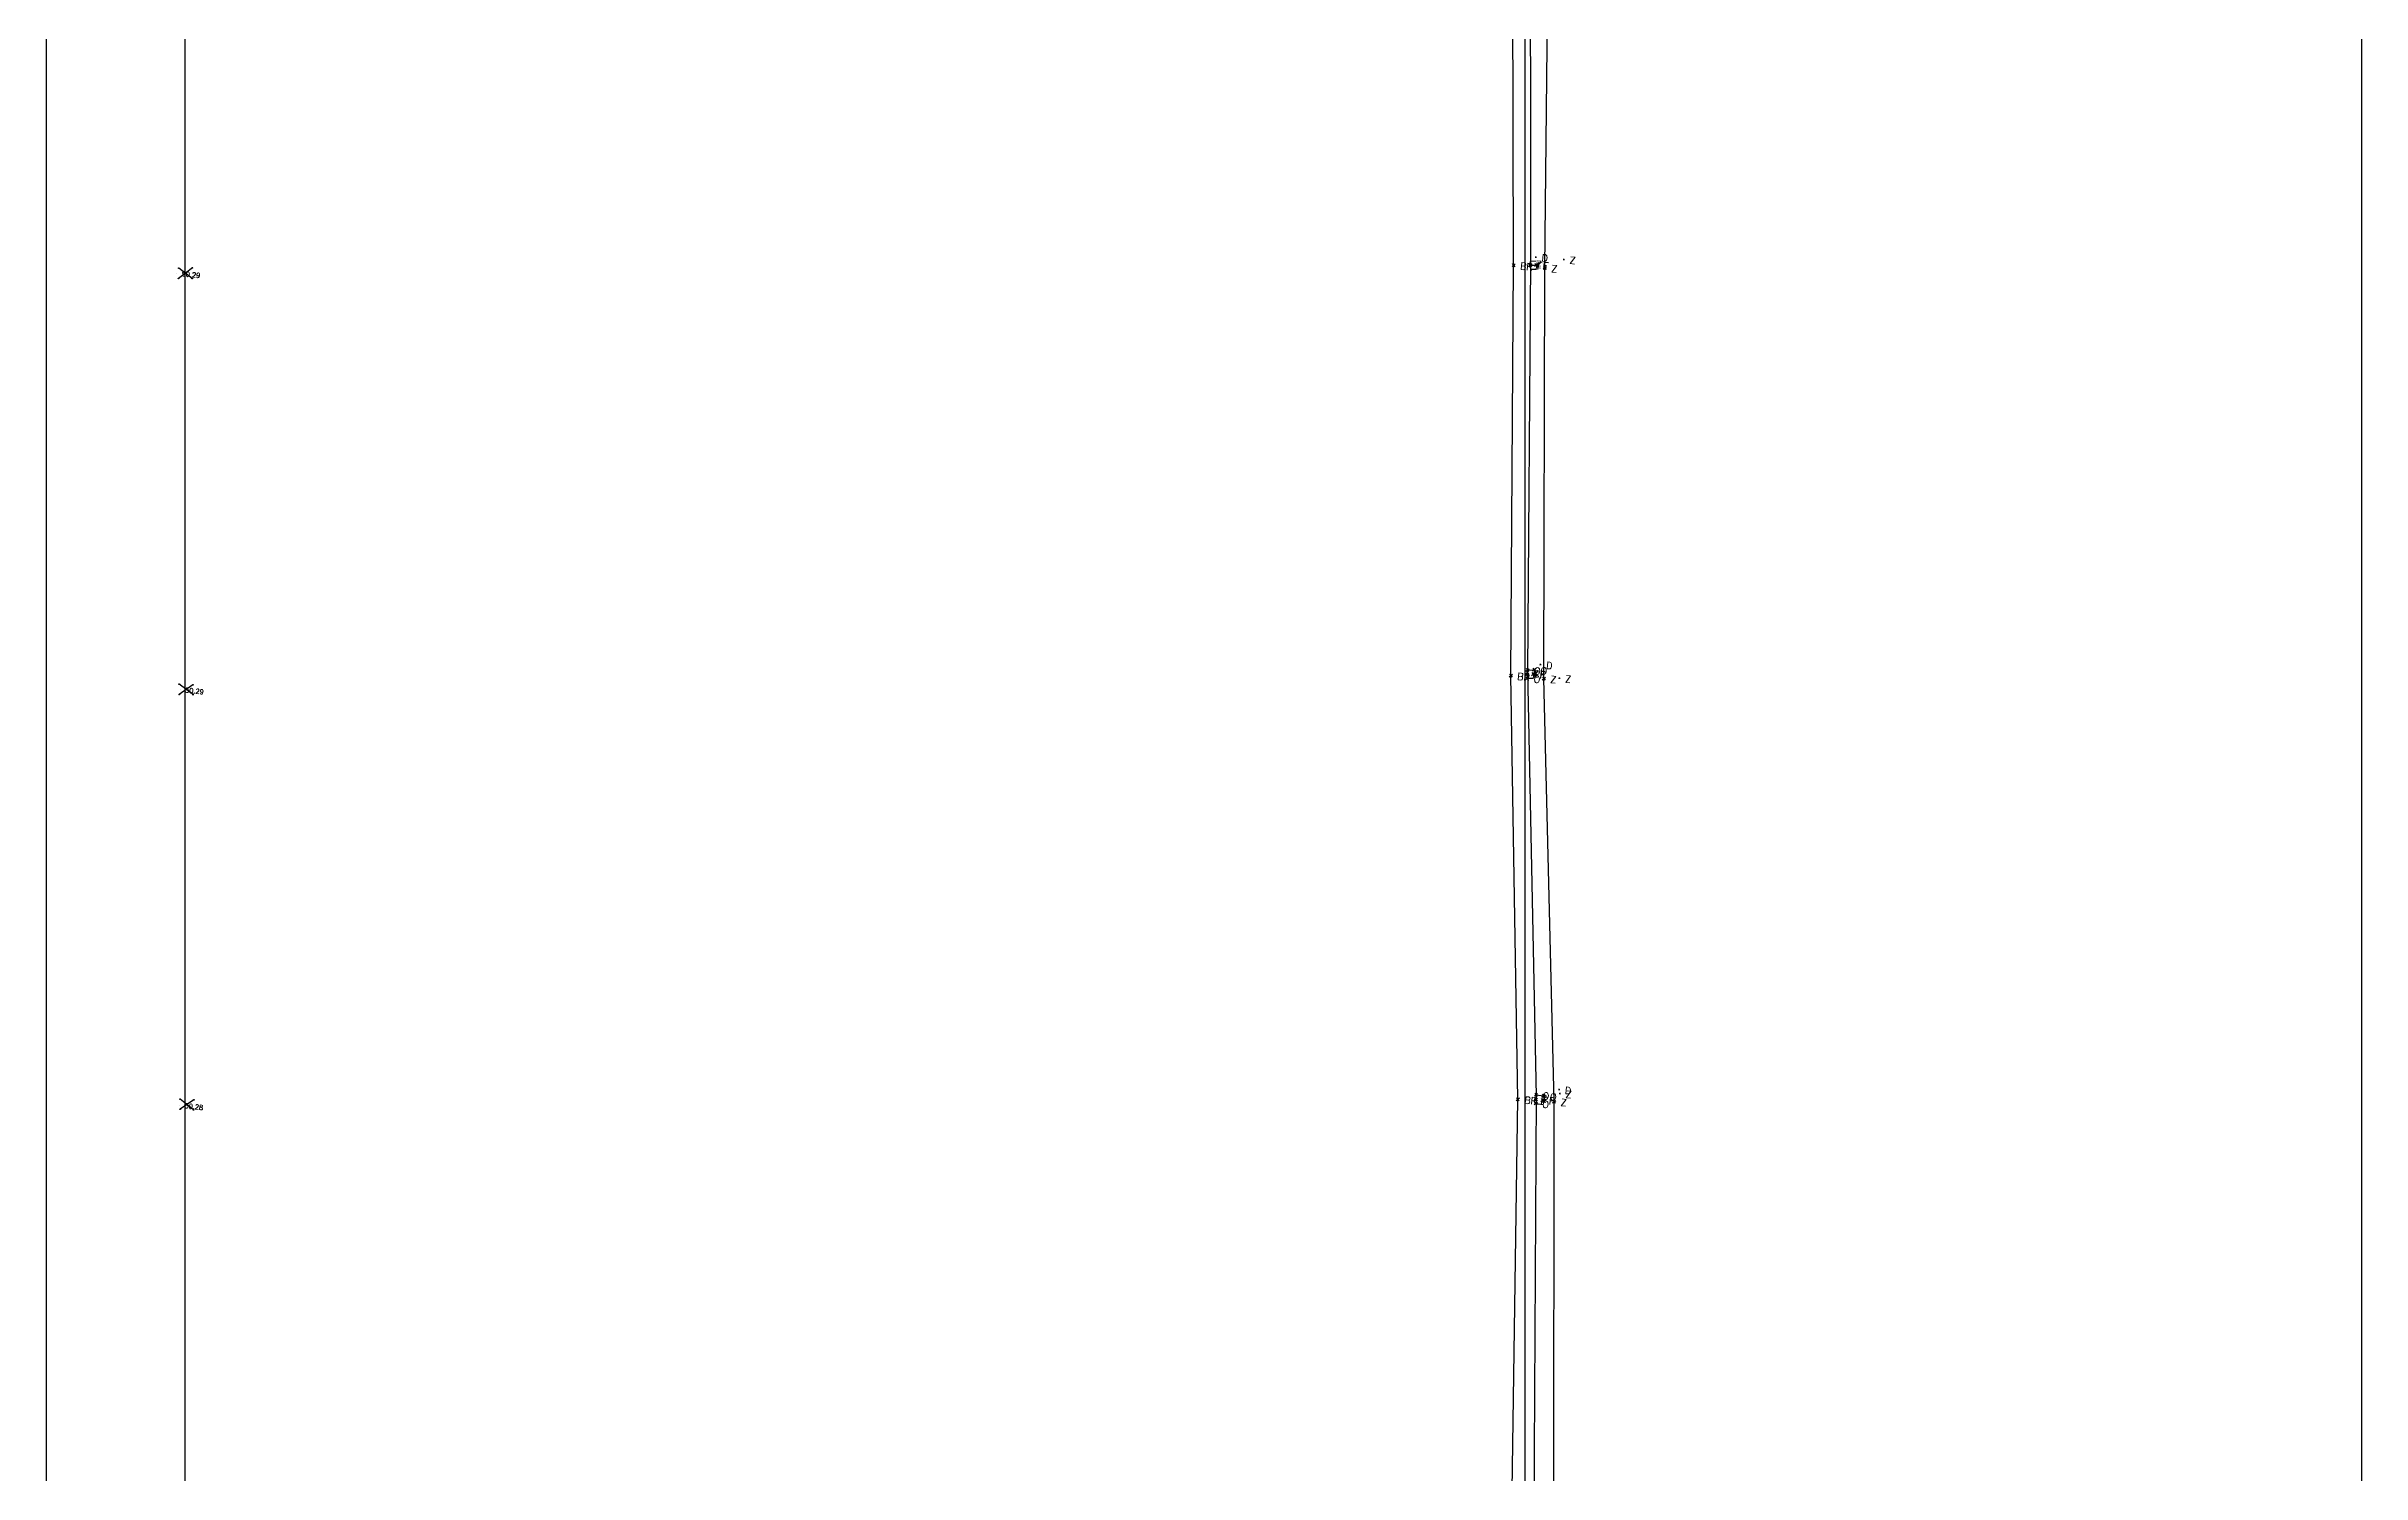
# Model space of a CAD drawing. Header units: metres. Extents: x -4.8 to 35.4, y -1.9 to 80.5.
# Drawn here: x -2 to 31.43, y 18.68 to 39.3 of the extents above; entities that cross this region are included whole.
import ezdxf

# ---------------------------------------------------------------- set-up
doc = ezdxf.new("R2010")
doc.units = ezdxf.units.M
for name, color, linetype in [('1-ax-hole', 20, 'Continuous'), ('My Draw', 5, 'Continuous'), ('Sukiya', 7, 'Continuous'), ('V-NODE', 1, 'Continuous'), ('V-NODE-TEXT', 11, 'Continuous')]:
    doc.layers.add(name, color=color, linetype=linetype)
doc.styles.get("Standard").update_dxf_attribs({"font": 'simplex.shx'})

# ---------------------------------------------------------------- blocks, each defined once
blk = doc.blocks.new('*U11', base_point=(2042.517, 2002.265, 57.119))
at = {"layer": 'V-NODE', "lineweight": -2}
for p, q in [((2042.496, 2002.244, 57.119), (2042.538, 2002.286, 57.119)), ((2042.496, 2002.286, 57.119), (2042.538, 2002.244, 57.119))]:
    blk.add_line(p, q, dxfattribs=at)
at = {"layer": 'V-NODE-TEXT', "linetype": 'ByBlock', "insert": (2042.613, 2002.265, 57.119), "char_height": 0.1, "attachment_point": 4}
blk.add_mtext('F', dxfattribs=at)
blk = doc.blocks.new('*U12', base_point=(2042.6, 2002.275, 57.563))
at = {"layer": 'V-NODE', "lineweight": -2}
for p, q in [((2042.579, 2002.254, 57.563), (2042.621, 2002.296, 57.563)), ((2042.579, 2002.296, 57.563), (2042.621, 2002.254, 57.563))]:
    blk.add_line(p, q, dxfattribs=at)
at = {"layer": 'V-NODE-TEXT', "linetype": 'ByBlock', "insert": (2042.696, 2002.275, 57.563), "char_height": 0.1, "attachment_point": 4}
blk.add_mtext('F', dxfattribs=at)
blk = doc.blocks.new('*U13', base_point=(2043.102, 1996.382, 57.104))
at = {"layer": 'V-NODE', "lineweight": -2}
for p, q in [((2043.081, 1996.361, 57.104), (2043.123, 1996.403, 57.104)), ((2043.081, 1996.403, 57.104), (2043.123, 1996.361, 57.104))]:
    blk.add_line(p, q, dxfattribs=at)
at = {"layer": 'V-NODE-TEXT', "linetype": 'ByBlock', "insert": (2043.198, 1996.382, 57.104), "char_height": 0.1, "attachment_point": 4}
blk.add_mtext('F', dxfattribs=at)
blk = doc.blocks.new('*U14', base_point=(2043.184, 1996.394, 57.548))
at = {"layer": 'V-NODE', "lineweight": -2}
for p, q in [((2043.163, 1996.373, 57.548), (2043.205, 1996.415, 57.548)), ((2043.163, 1996.415, 57.548), (2043.205, 1996.373, 57.548))]:
    blk.add_line(p, q, dxfattribs=at)
at = {"layer": 'V-NODE-TEXT', "linetype": 'ByBlock', "insert": (2043.28, 1996.394, 57.548), "char_height": 0.1, "attachment_point": 4}
blk.add_mtext('F', dxfattribs=at)
blk = doc.blocks.new('*U15', base_point=(2043.876, 1990.29, 57.126))
at = {"layer": 'V-NODE', "lineweight": -2}
for p, q in [((2043.855, 1990.269, 57.126), (2043.897, 1990.311, 57.126)), ((2043.855, 1990.311, 57.126), (2043.897, 1990.269, 57.126))]:
    blk.add_line(p, q, dxfattribs=at)
at = {"layer": 'V-NODE-TEXT', "linetype": 'ByBlock', "insert": (2043.972, 1990.29, 57.126), "char_height": 0.1, "attachment_point": 4}
blk.add_mtext('F', dxfattribs=at)
blk = doc.blocks.new('*U16', base_point=(2043.97, 1990.292, 57.565))
at = {"layer": 'V-NODE', "lineweight": -2}
for p, q in [((2043.949, 1990.271, 57.565), (2043.991, 1990.313, 57.565)), ((2043.949, 1990.313, 57.565), (2043.991, 1990.271, 57.565))]:
    blk.add_line(p, q, dxfattribs=at)
at = {"layer": 'V-NODE-TEXT', "linetype": 'ByBlock', "insert": (2044.066, 1990.292, 57.565), "char_height": 0.1, "attachment_point": 4}
blk.add_mtext('F', dxfattribs=at)
blk = doc.blocks.new('*U43', base_point=(2043.88, 1990.235, 57.108))
at = {"layer": 'V-NODE', "lineweight": -2}
for p, q in [((2043.859, 1990.214, 57.108), (2043.901, 1990.256, 57.108)), ((2043.859, 1990.256, 57.108), (2043.901, 1990.214, 57.108))]:
    blk.add_line(p, q, dxfattribs=at)
at = {"layer": 'V-NODE-TEXT', "linetype": 'ByBlock', "insert": (2043.976, 1990.235, 57.108), "char_height": 0.1, "attachment_point": 4}
blk.add_mtext('O', dxfattribs=at)
blk = doc.blocks.new('*U44', base_point=(2043.87, 1990.357, 57.106))
at = {"layer": 'V-NODE', "lineweight": -2}
for p, q in [((2043.849, 1990.336, 57.106), (2043.891, 1990.378, 57.106)), ((2043.849, 1990.378, 57.106), (2043.891, 1990.336, 57.106))]:
    blk.add_line(p, q, dxfattribs=at)
at = {"layer": 'V-NODE-TEXT', "linetype": 'ByBlock', "insert": (2043.966, 1990.357, 57.106), "char_height": 0.1, "attachment_point": 4}
blk.add_mtext('O', dxfattribs=at)
blk = doc.blocks.new('*U45', base_point=(2043.978, 1990.354, 57.556))
at = {"layer": 'V-NODE', "lineweight": -2}
for p, q in [((2043.957, 1990.333, 57.556), (2043.999, 1990.375, 57.556)), ((2043.957, 1990.375, 57.556), (2043.999, 1990.333, 57.556))]:
    blk.add_line(p, q, dxfattribs=at)
at = {"layer": 'V-NODE-TEXT', "linetype": 'ByBlock', "insert": (2044.074, 1990.354, 57.556), "char_height": 0.1, "attachment_point": 4}
blk.add_mtext('O', dxfattribs=at)
blk = doc.blocks.new('*U46', base_point=(2043.104, 1996.326, 57.087))
at = {"layer": 'V-NODE', "lineweight": -2}
for p, q in [((2043.083, 1996.305, 57.087), (2043.125, 1996.347, 57.087)), ((2043.083, 1996.347, 57.087), (2043.125, 1996.305, 57.087))]:
    blk.add_line(p, q, dxfattribs=at)
at = {"layer": 'V-NODE-TEXT', "linetype": 'ByBlock', "insert": (2043.2, 1996.326, 57.087), "char_height": 0.1, "attachment_point": 4}
blk.add_mtext('O', dxfattribs=at)
blk = doc.blocks.new('*U47', base_point=(2043.097, 1996.446, 57.086))
at = {"layer": 'V-NODE', "lineweight": -2}
for p, q in [((2043.076, 1996.425, 57.086), (2043.118, 1996.467, 57.086)), ((2043.076, 1996.467, 57.086), (2043.118, 1996.425, 57.086))]:
    blk.add_line(p, q, dxfattribs=at)
at = {"layer": 'V-NODE-TEXT', "linetype": 'ByBlock', "insert": (2043.193, 1996.446, 57.086), "char_height": 0.1, "attachment_point": 4}
blk.add_mtext('O', dxfattribs=at)
blk = doc.blocks.new('*U48', base_point=(2043.189, 1996.458, 57.534))
at = {"layer": 'V-NODE', "lineweight": -2}
for p, q in [((2043.168, 1996.437, 57.534), (2043.21, 1996.479, 57.534)), ((2043.168, 1996.479, 57.534), (2043.21, 1996.437, 57.534))]:
    blk.add_line(p, q, dxfattribs=at)
at = {"layer": 'V-NODE-TEXT', "linetype": 'ByBlock', "insert": (2043.285, 1996.458, 57.534), "char_height": 0.1, "attachment_point": 4}
blk.add_mtext('O', dxfattribs=at)
blk = doc.blocks.new('*U63', base_point=(2042.514, 2002.308, 57.12))
at = {"layer": 'V-NODE', "color": 7, "lineweight": -2}
for p, q in [((2042.504, 2002.308, 57.12), (2042.524, 2002.308, 57.12)), ((2042.514, 2002.298, 57.12), (2042.514, 2002.318, 57.12))]:
    blk.add_line(p, q, dxfattribs=at)
blk = doc.blocks.new('*U64', base_point=(2043.1, 1996.426, 57.103))
at = {"layer": 'V-NODE', "color": 7, "lineweight": -2}
for p, q in [((2043.09, 1996.426, 57.103), (2043.11, 1996.426, 57.103)), ((2043.1, 1996.416, 57.103), (2043.1, 1996.436, 57.103))]:
    blk.add_line(p, q, dxfattribs=at)
blk = doc.blocks.new('*U65', base_point=(2043.875, 1990.337, 57.126))
at = {"layer": 'V-NODE', "color": 7, "lineweight": -2}
for p, q in [((2043.865, 1990.337, 57.126), (2043.885, 1990.337, 57.126)), ((2043.875, 1990.327, 57.126), (2043.875, 1990.347, 57.126))]:
    blk.add_line(p, q, dxfattribs=at)
blk = doc.blocks.new('*U79', base_point=(2042.277, 2002.239, 56.231))
at = {"layer": 'V-NODE', "lineweight": -2}
for p, q in [((2042.256, 2002.218, 56.231), (2042.298, 2002.26, 56.231)), ((2042.256, 2002.26, 56.231), (2042.298, 2002.218, 56.231))]:
    blk.add_line(p, q, dxfattribs=at)
at = {"layer": 'V-NODE-TEXT', "linetype": 'ByBlock', "insert": (2042.373, 2002.239, 56.231), "char_height": 0.1, "attachment_point": 4}
blk.add_mtext('BR', dxfattribs=at)
blk = doc.blocks.new('*U80', base_point=(2042.866, 1996.342, 56.203))
at = {"layer": 'V-NODE', "lineweight": -2}
for p, q in [((2042.845, 1996.321, 56.203), (2042.887, 1996.363, 56.203)), ((2042.845, 1996.363, 56.203), (2042.887, 1996.321, 56.203))]:
    blk.add_line(p, q, dxfattribs=at)
at = {"layer": 'V-NODE-TEXT', "linetype": 'ByBlock', "insert": (2042.962, 1996.342, 56.203), "char_height": 0.1, "attachment_point": 4}
blk.add_mtext('BR', dxfattribs=at)
blk = doc.blocks.new('*U81', base_point=(2043.616, 1990.266, 56.231))
at = {"layer": 'V-NODE', "lineweight": -2}
for p, q in [((2043.595, 1990.245, 56.231), (2043.637, 1990.287, 56.231)), ((2043.595, 1990.287, 56.231), (2043.637, 1990.245, 56.231))]:
    blk.add_line(p, q, dxfattribs=at)
at = {"layer": 'V-NODE-TEXT', "linetype": 'ByBlock', "insert": (2043.712, 1990.266, 56.231), "char_height": 0.1, "attachment_point": 4}
blk.add_mtext('BR', dxfattribs=at)
blk = doc.blocks.new('*U108', base_point=(2024.424, 1988.076, 50.394))
at = {"layer": 'V-NODE', "lineweight": -2}
blk.add_line((2024.424, 1988.076, 50.394), (2024.424, 1988.076, 50.394), dxfattribs=at)
blk.add_circle((2024.424, 1988.076, 50.394), 0.005, dxfattribs=at)
blk = doc.blocks.new('*U109', base_point=(2024.406, 1988.219, 50.389))
at = {"layer": 'V-NODE', "lineweight": -2}
blk.add_line((2024.406, 1988.219, 50.389), (2024.406, 1988.219, 50.389), dxfattribs=at)
blk.add_circle((2024.406, 1988.219, 50.389), 0.005, dxfattribs=at)
blk = doc.blocks.new('*U110', base_point=(2024.606, 1988.232, 50.418))
at = {"layer": 'V-NODE', "lineweight": -2}
blk.add_line((2024.606, 1988.232, 50.418), (2024.606, 1988.232, 50.418), dxfattribs=at)
blk.add_circle((2024.606, 1988.232, 50.418), 0.005, dxfattribs=at)
blk = doc.blocks.new('*U111', base_point=(2024.616, 1988.086, 50.397))
at = {"layer": 'V-NODE', "lineweight": -2}
blk.add_line((2024.616, 1988.086, 50.397), (2024.616, 1988.086, 50.397), dxfattribs=at)
blk.add_circle((2024.616, 1988.086, 50.397), 0.005, dxfattribs=at)
blk = doc.blocks.new('*U112', base_point=(2023.775, 1994.029, 50.41))
at = {"layer": 'V-NODE', "lineweight": -2}
blk.add_line((2023.775, 1994.029, 50.41), (2023.775, 1994.029, 50.41), dxfattribs=at)
blk.add_circle((2023.775, 1994.029, 50.41), 0.005, dxfattribs=at)
blk = doc.blocks.new('*U113', base_point=(2023.758, 1994.178, 50.412))
at = {"layer": 'V-NODE', "lineweight": -2}
blk.add_line((2023.758, 1994.178, 50.412), (2023.758, 1994.178, 50.412), dxfattribs=at)
blk.add_circle((2023.758, 1994.178, 50.412), 0.005, dxfattribs=at)
blk = doc.blocks.new('*U114', base_point=(2023.956, 1994.19, 50.418))
at = {"layer": 'V-NODE', "lineweight": -2}
blk.add_line((2023.956, 1994.19, 50.418), (2023.956, 1994.19, 50.418), dxfattribs=at)
blk.add_circle((2023.956, 1994.19, 50.418), 0.005, dxfattribs=at)
blk = doc.blocks.new('*U115', base_point=(2023.973, 1994.049, 50.415))
at = {"layer": 'V-NODE', "lineweight": -2}
blk.add_line((2023.973, 1994.049, 50.415), (2023.973, 1994.049, 50.415), dxfattribs=at)
blk.add_circle((2023.973, 1994.049, 50.415), 0.005, dxfattribs=at)
blk = doc.blocks.new('*U116', base_point=(2023.127, 2000.005, 50.412))
at = {"layer": 'V-NODE', "lineweight": -2}
blk.add_line((2023.127, 2000.005, 50.412), (2023.127, 2000.005, 50.412), dxfattribs=at)
blk.add_circle((2023.127, 2000.005, 50.412), 0.005, dxfattribs=at)
blk = doc.blocks.new('*U117', base_point=(2023.115, 2000.152, 50.42))
at = {"layer": 'V-NODE', "lineweight": -2}
blk.add_line((2023.115, 2000.152, 50.42), (2023.115, 2000.152, 50.42), dxfattribs=at)
blk.add_circle((2023.115, 2000.152, 50.42), 0.005, dxfattribs=at)
blk = doc.blocks.new('*U118', base_point=(2023.31, 2000.178, 50.408))
at = {"layer": 'V-NODE', "lineweight": -2}
blk.add_line((2023.31, 2000.178, 50.408), (2023.31, 2000.178, 50.408), dxfattribs=at)
blk.add_circle((2023.31, 2000.178, 50.408), 0.005, dxfattribs=at)
blk = doc.blocks.new('*U119', base_point=(2023.323, 2000.025, 50.417))
at = {"layer": 'V-NODE', "lineweight": -2}
blk.add_line((2023.323, 2000.025, 50.417), (2023.323, 2000.025, 50.417), dxfattribs=at)
blk.add_circle((2023.323, 2000.025, 50.417), 0.005, dxfattribs=at)
blk = doc.blocks.new('*U141', base_point=(2023.09, 2000.079, 50.292))
at = {"layer": 'V-NODE', "color": 7, "lineweight": -2}
blk.add_line((2023.09, 2000.079, 50.292), (2023.09, 2000.079, 50.292), dxfattribs=at)
at = {"layer": 'V-NODE-TEXT', "color": 7, "linetype": 'ByBlock', "insert": (2023.165, 2000.079, 50.292), "char_height": 0.07, "attachment_point": 4}
blk.add_mtext('50.29', dxfattribs=at)
blk = doc.blocks.new('*U142', base_point=(2023.779, 1994.104, 50.292))
at = {"layer": 'V-NODE', "color": 7, "lineweight": -2}
blk.add_line((2023.779, 1994.104, 50.292), (2023.779, 1994.104, 50.292), dxfattribs=at)
at = {"layer": 'V-NODE-TEXT', "color": 7, "linetype": 'ByBlock', "insert": (2023.854, 1994.104, 50.292), "char_height": 0.07, "attachment_point": 4}
blk.add_mtext('50.29', dxfattribs=at)
blk = doc.blocks.new('*U143', base_point=(2024.406, 1988.134, 50.282))
at = {"layer": 'V-NODE', "color": 7, "lineweight": -2}
blk.add_line((2024.406, 1988.134, 50.282), (2024.406, 1988.134, 50.282), dxfattribs=at)
at = {"layer": 'V-NODE-TEXT', "color": 7, "linetype": 'ByBlock', "insert": (2024.481, 1988.134, 50.282), "char_height": 0.07, "attachment_point": 4}
blk.add_mtext('50.28', dxfattribs=at)
blk = doc.blocks.new('*U151', base_point=(2044.141, 1990.288, 57.816))
at = {"layer": 'V-NODE', "lineweight": -2}
for p, q in [((2044.12, 1990.267, 57.816), (2044.162, 1990.309, 57.816)), ((2044.12, 1990.309, 57.816), (2044.162, 1990.267, 57.816))]:
    blk.add_line(p, q, dxfattribs=at)
at = {"layer": 'V-NODE-TEXT', "linetype": 'ByBlock', "insert": (2044.237, 1990.288, 57.816), "char_height": 0.1, "attachment_point": 4}
blk.add_mtext('Z', dxfattribs=at)
blk = doc.blocks.new('*U152', base_point=(2043.345, 1996.348, 57.803))
at = {"layer": 'V-NODE', "lineweight": -2}
for p, q in [((2043.324, 1996.327, 57.803), (2043.366, 1996.369, 57.803)), ((2043.324, 1996.369, 57.803), (2043.366, 1996.327, 57.803))]:
    blk.add_line(p, q, dxfattribs=at)
at = {"layer": 'V-NODE-TEXT', "linetype": 'ByBlock', "insert": (2043.441, 1996.348, 57.803), "char_height": 0.1, "attachment_point": 4}
blk.add_mtext('Z', dxfattribs=at)
blk = doc.blocks.new('*U153', base_point=(2042.729, 2002.249, 57.816))
at = {"layer": 'V-NODE', "lineweight": -2}
for p, q in [((2042.708, 2002.228, 57.816), (2042.75, 2002.27, 57.816)), ((2042.708, 2002.27, 57.816), (2042.75, 2002.228, 57.816))]:
    blk.add_line(p, q, dxfattribs=at)
at = {"layer": 'V-NODE-TEXT', "linetype": 'ByBlock', "insert": (2042.825, 2002.249, 57.816), "char_height": 0.1, "attachment_point": 4}
blk.add_mtext('Z', dxfattribs=at)
blk = doc.blocks.new('*U172', base_point=(2042.616, 2002.281, 57.63))
at = {"layer": 'V-NODE', "color": 7, "lineweight": -2}
for p, q in [((2042.606, 2002.281, 57.63), (2042.626, 2002.281, 57.63)), ((2042.616, 2002.271, 57.63), (2042.616, 2002.291, 57.63))]:
    blk.add_line(p, q, dxfattribs=at)
at = {"layer": 'V-NODE-TEXT', "linetype": 'ByBlock', "insert": (2042.701, 2002.281, 57.63), "char_height": 0.1, "attachment_point": 4}
blk.add_mtext('F', dxfattribs=at)
blk = doc.blocks.new('*U173', base_point=(2042.506, 2002.258, 57.063))
at = {"layer": 'V-NODE', "color": 7, "lineweight": -2}
for p, q in [((2042.496, 2002.258, 57.063), (2042.516, 2002.258, 57.063)), ((2042.506, 2002.248, 57.063), (2042.506, 2002.268, 57.063))]:
    blk.add_line(p, q, dxfattribs=at)
at = {"layer": 'V-NODE-TEXT', "linetype": 'ByBlock', "insert": (2042.591, 2002.258, 57.063), "char_height": 0.1, "attachment_point": 4}
blk.add_mtext('F', dxfattribs=at)
blk = doc.blocks.new('*U174', base_point=(2043.09, 1996.385, 57.037))
at = {"layer": 'V-NODE', "color": 7, "lineweight": -2}
for p, q in [((2043.08, 1996.385, 57.037), (2043.1, 1996.385, 57.037)), ((2043.09, 1996.375, 57.037), (2043.09, 1996.395, 57.037))]:
    blk.add_line(p, q, dxfattribs=at)
at = {"layer": 'V-NODE-TEXT', "linetype": 'ByBlock', "insert": (2043.175, 1996.385, 57.037), "char_height": 0.1, "attachment_point": 4}
blk.add_mtext('F', dxfattribs=at)
blk = doc.blocks.new('*U175', base_point=(2043.196, 1996.403, 57.618))
at = {"layer": 'V-NODE', "color": 7, "lineweight": -2}
for p, q in [((2043.186, 1996.403, 57.618), (2043.206, 1996.403, 57.618)), ((2043.196, 1996.393, 57.618), (2043.196, 1996.413, 57.618))]:
    blk.add_line(p, q, dxfattribs=at)
at = {"layer": 'V-NODE-TEXT', "linetype": 'ByBlock', "insert": (2043.281, 1996.403, 57.618), "char_height": 0.1, "attachment_point": 4}
blk.add_mtext('F', dxfattribs=at)
blk = doc.blocks.new('*U176', base_point=(2043.98, 1990.295, 57.631))
at = {"layer": 'V-NODE', "color": 7, "lineweight": -2}
for p, q in [((2043.97, 1990.295, 57.631), (2043.99, 1990.295, 57.631)), ((2043.98, 1990.285, 57.631), (2043.98, 1990.305, 57.631))]:
    blk.add_line(p, q, dxfattribs=at)
at = {"layer": 'V-NODE-TEXT', "linetype": 'ByBlock', "insert": (2044.065, 1990.295, 57.631), "char_height": 0.1, "attachment_point": 4}
blk.add_mtext('F', dxfattribs=at)
blk = doc.blocks.new('*U177', base_point=(2043.861, 1990.29, 57.065))
at = {"layer": 'V-NODE', "color": 7, "lineweight": -2}
for p, q in [((2043.851, 1990.29, 57.065), (2043.871, 1990.29, 57.065)), ((2043.861, 1990.28, 57.065), (2043.861, 1990.3, 57.065))]:
    blk.add_line(p, q, dxfattribs=at)
at = {"layer": 'V-NODE-TEXT', "linetype": 'ByBlock', "insert": (2043.946, 1990.29, 57.065), "char_height": 0.1, "attachment_point": 4}
blk.add_mtext('F', dxfattribs=at)
blk = doc.blocks.new('*U190', base_point=(2042.51, 2002.287, 57.119))
at = {"layer": 'V-NODE', "color": 7, "lineweight": -2}
for p, q in [((2042.5, 2002.287, 57.119), (2042.52, 2002.287, 57.119)), ((2042.51, 2002.277, 57.119), (2042.51, 2002.297, 57.119))]:
    blk.add_line(p, q, dxfattribs=at)
at = {"layer": 'V-NODE-TEXT', "linetype": 'ByBlock', "insert": (2042.595, 2002.287, 57.119), "char_height": 0.1, "attachment_point": 4}
blk.add_mtext('Z', dxfattribs=at)
blk = doc.blocks.new('*U191', base_point=(2043.095, 1996.404, 57.105))
at = {"layer": 'V-NODE', "color": 7, "lineweight": -2}
for p, q in [((2043.085, 1996.404, 57.105), (2043.105, 1996.404, 57.105)), ((2043.095, 1996.394, 57.105), (2043.095, 1996.414, 57.105))]:
    blk.add_line(p, q, dxfattribs=at)
at = {"layer": 'V-NODE-TEXT', "linetype": 'ByBlock', "insert": (2043.18, 1996.404, 57.105), "char_height": 0.1, "attachment_point": 4}
blk.add_mtext('Z', dxfattribs=at)
blk = doc.blocks.new('*U192', base_point=(2043.864, 1990.311, 57.123))
at = {"layer": 'V-NODE', "color": 7, "lineweight": -2}
for p, q in [((2043.854, 1990.311, 57.123), (2043.874, 1990.311, 57.123)), ((2043.864, 1990.301, 57.123), (2043.864, 1990.321, 57.123))]:
    blk.add_line(p, q, dxfattribs=at)
at = {"layer": 'V-NODE-TEXT', "linetype": 'ByBlock', "insert": (2043.949, 1990.311, 57.123), "char_height": 0.1, "attachment_point": 4}
blk.add_mtext('Z', dxfattribs=at)
blk = doc.blocks.new('*U199', base_point=(2042.991, 2002.398, 50.778))
at = {"layer": 'V-NODE', "color": 7, "lineweight": -2}
for p, q in [((2042.981, 2002.398, 50.778), (2043.001, 2002.398, 50.778)), ((2042.991, 2002.388, 50.778), (2042.991, 2002.408, 50.778))]:
    blk.add_line(p, q, dxfattribs=at)
at = {"layer": 'V-NODE-TEXT', "linetype": 'ByBlock', "insert": (2043.076, 2002.398, 50.778), "char_height": 0.1, "attachment_point": 4}
blk.add_mtext('Z', dxfattribs=at)
blk = doc.blocks.new('*U200', base_point=(2043.567, 1996.377, 50.816))
at = {"layer": 'V-NODE', "color": 7, "lineweight": -2}
for p, q in [((2043.567, 1996.367, 50.816), (2043.567, 1996.387, 50.816)), ((2043.557, 1996.377, 50.816), (2043.577, 1996.377, 50.816))]:
    blk.add_line(p, q, dxfattribs=at)
at = {"layer": 'V-NODE-TEXT', "linetype": 'ByBlock', "insert": (2043.652, 1996.377, 50.816), "char_height": 0.1, "attachment_point": 4}
blk.add_mtext('Z', dxfattribs=at)
blk = doc.blocks.new('*U201', base_point=(2044.211, 1990.412, 50.792))
at = {"layer": 'V-NODE', "color": 7, "lineweight": -2}
for p, q in [((2044.201, 1990.412, 50.792), (2044.221, 1990.412, 50.792)), ((2044.211, 1990.402, 50.792), (2044.211, 1990.422, 50.792))]:
    blk.add_line(p, q, dxfattribs=at)
at = {"layer": 'V-NODE-TEXT', "linetype": 'ByBlock', "insert": (2044.296, 1990.412, 50.792), "char_height": 0.1, "attachment_point": 4}
blk.add_mtext('Z', dxfattribs=at)
blk = doc.blocks.new('*U210', base_point=(2042.585, 2002.39, 57.136))
at = {"layer": 'V-NODE', "color": 7, "lineweight": -2}
for p, q in [((2042.585, 2002.38, 57.136), (2042.585, 2002.4, 57.136)), ((2042.575, 2002.39, 57.136), (2042.595, 2002.39, 57.136))]:
    blk.add_line(p, q, dxfattribs=at)
at = {"layer": 'V-NODE-TEXT', "linetype": 'ByBlock', "insert": (2042.67, 2002.39, 57.136), "char_height": 0.1, "attachment_point": 4}
blk.add_mtext('D', dxfattribs=at)
blk = doc.blocks.new('*U211', base_point=(2043.274, 1996.545, 57.134))
at = {"layer": 'V-NODE', "color": 7, "lineweight": -2}
for p, q in [((2043.264, 1996.545, 57.134), (2043.284, 1996.545, 57.134)), ((2043.274, 1996.535, 57.134), (2043.274, 1996.555, 57.134))]:
    blk.add_line(p, q, dxfattribs=at)
at = {"layer": 'V-NODE-TEXT', "linetype": 'ByBlock', "insert": (2043.359, 1996.545, 57.134), "char_height": 0.1, "attachment_point": 4}
blk.add_mtext('D', dxfattribs=at)
blk = doc.blocks.new('*U212', base_point=(2044.193, 1990.47, 57.179))
at = {"layer": 'V-NODE', "color": 7, "lineweight": -2}
for p, q in [((2044.183, 1990.47, 57.179), (2044.203, 1990.47, 57.179)), ((2044.193, 1990.46, 57.179), (2044.193, 1990.48, 57.179))]:
    blk.add_line(p, q, dxfattribs=at)
at = {"layer": 'V-NODE-TEXT', "linetype": 'ByBlock', "insert": (2044.278, 1990.47, 57.179), "char_height": 0.1, "attachment_point": 4}
blk.add_mtext('D', dxfattribs=at)

msp = doc.modelspace()

# ---------------------------------------------------------------- linework, layer by layer
at = {"color": 4}
msp.add_polyline3d([(19.429, 60.057, 6.806), (19.389, 54.069, 6.778), (19.461, 48.095, 6.82), (19.425, 42.129, 6.788), (19.431, 36.18, 6.8), (19.39, 30.269, 6.783), (19.515, 24.132, 6.806), (19.482, 18.134, 6.761), (19.37, 12.199, 6.759), (19.311, 6.247, 6.745), (19.27, 0.286, 6.761)], dxfattribs=at)
at = {"layer": '1-ax-hole', "color": 211}
msp.add_polyline3d([(19.031, 0.203, 5.873), (19, 6.191, 5.883), (19.058, 12.249, 5.855), (19.161, 18.109, 5.855), (19.25, 24.089, 5.911), (19.148, 30.21, 5.883), (19.188, 36.136, 5.911), (19.173, 42.075, 5.939), (19.218, 48.054, 5.923), (19.136, 54.121, 5.886), (19.167, 60.116, 5.958)], dxfattribs=at)
at = {"layer": '1-ax-hole', "color": 1}
msp.add_polyline3d([(19.858, 0.24, 7.48), (19.642, 6.186, 7.451), (19.77, 18.05, 7.464), (19.774, 24.055, 7.496), (19.625, 30.165, 7.483), (19.638, 36.098, 7.496), (19.701, 42.037, 7.477), (19.731, 47.981, 7.514), (19.718, 53.96, 7.484), (19.741, 59.919, 7.513)], dxfattribs=at)
at = {"layer": '1-ax-hole', "color": 3}
msp.add_polyline3d([(19.429, 36.136, 6.799), (19.513, 36.138, 7.243)], dxfattribs=at)
at = {"layer": '1-ax-hole'}
for points in [[(19.431, 36.196, 6.8), (19.514, 36.198, 7.244)], [(19.43, 36.076, 6.8), (19.514, 36.078, 7.244)], [(19.383, 30.169, 6.767), (19.476, 30.171, 7.215)], [(19.389, 30.289, 6.766), (19.482, 30.291, 7.214)], [(19.512, 24.152, 6.786), (19.619, 24.138, 7.236)], [(19.509, 24.03, 6.788), (19.616, 24.015, 7.238)]]:
    msp.add_polyline3d(points, dxfattribs=at)
at = {"layer": 'My Draw', "color": 2}
for p, q in [((0, 62.004), (0, -1.934)), ((19.35, 62.004), (19.35, -1.934))]:
    msp.add_line(p, q, dxfattribs=at)
at = {"layer": 'My Draw', "color": 165, "true_color": 0x5e67af}
for p, q in [((0.109, 36.097), (-0.091, 35.945)), ((0.106, 35.944), (-0.088, 36.092)), ((0.119, 29.933), (-0.082, 30.084)), ((0.117, 30.075), (-0.08, 29.934)), ((0.126, 23.935), (-0.069, 24.09)), ((0.131, 24.081), (-0.066, 23.945))]:
    msp.add_line(p, q, dxfattribs=at)
msp.add_lwpolyline([(-2, 62.004), (-2, -1.934), (31.435, -1.934), (31.435, 62.004)], close=True, dxfattribs=at)

# ---------------------------------------------------------------- block references
at = {"layer": 'Sukiya', "rotation": 353.9147573597334}
for name, p in [('*U173', (19.417, 36.13, 6.743)), ('*U190', (19.425, 36.159, 6.799)), ('*U210', (19.51, 36.253, 6.816)), ('*U172', (19.529, 36.141, 7.31)), ('*U199', (19.914, 36.219, 0.458)), ('*U174', (19.376, 30.229, 6.717)), ('*U191', (19.382, 30.247, 6.785)), ('*U175', (19.483, 30.236, 7.298)), ('*U211', (19.575, 30.368, 6.814)), ('*U200', (19.849, 30.171, 0.496)), ('*U177', (19.496, 24.086, 6.745)), ('*U192', (19.501, 24.107, 6.803)), ('*U176', (19.614, 24.079, 7.311)), ('*U212', (19.845, 24.23, 6.859)), ('*U201', (19.857, 24.171, 0.472))]:
    msp.add_blockref(name, p, dxfattribs=at)
at = {"layer": 'V-NODE', "rotation": 353.9147573597334}
for name, p in [('*U79', (19.188, 36.136, 5.911)), ('*U11', (19.429, 36.136, 6.799)), ('*U63', (19.431, 36.18, 6.8)), ('*U12', (19.513, 36.138, 7.243)), ('*U153', (19.638, 36.098, 7.496)), ('*U141', (-0.12, 36.022, -0.028)), ('*U116', (-0.091, 35.945, 0.092)), ('*U117', (-0.088, 36.092, 0.1)), ('*U119', (0.106, 35.944, 0.097)), ('*U118', (0.109, 36.097, 0.088)), ('*U80', (19.148, 30.21, 5.883)), ('*U46', (19.383, 30.169, 6.767)), ('*U13', (19.387, 30.225, 6.784)), ('*U47', (19.389, 30.289, 6.766)), ('*U64', (19.39, 30.269, 6.783)), ('*U14', (19.47, 30.228, 7.228)), ('*U48', (19.482, 30.291, 7.214)), ('*U152', (19.625, 30.165, 7.483)), ('*U113', (-0.082, 30.084, 0.092)), ('*U112', (-0.08, 29.934, 0.09)), ('*U142', (-0.069, 30.008, -0.028)), ('*U114', (0.117, 30.075, 0.098)), ('*U115', (0.119, 29.933, 0.095)), ('*U109', (-0.069, 24.09, 0.069)), ('*U110', (0.131, 24.081, 0.098)), ('*U81', (19.25, 24.089, 5.911)), ('*U43', (19.509, 24.03, 6.788)), ('*U15', (19.511, 24.085, 6.806)), ('*U44', (19.512, 24.152, 6.786)), ('*U65', (19.515, 24.132, 6.806)), ('*U16', (19.605, 24.077, 7.245)), ('*U45', (19.619, 24.138, 7.236)), ('*U151', (19.774, 24.055, 7.496)), ('*U143', (-0.078, 24.005, -0.038)), ('*U108', (-0.066, 23.945, 0.074)), ('*U111', (0.126, 23.935, 0.077))]:
    msp.add_blockref(name, p, dxfattribs=at)

doc.saveas('drawing.dxf')
